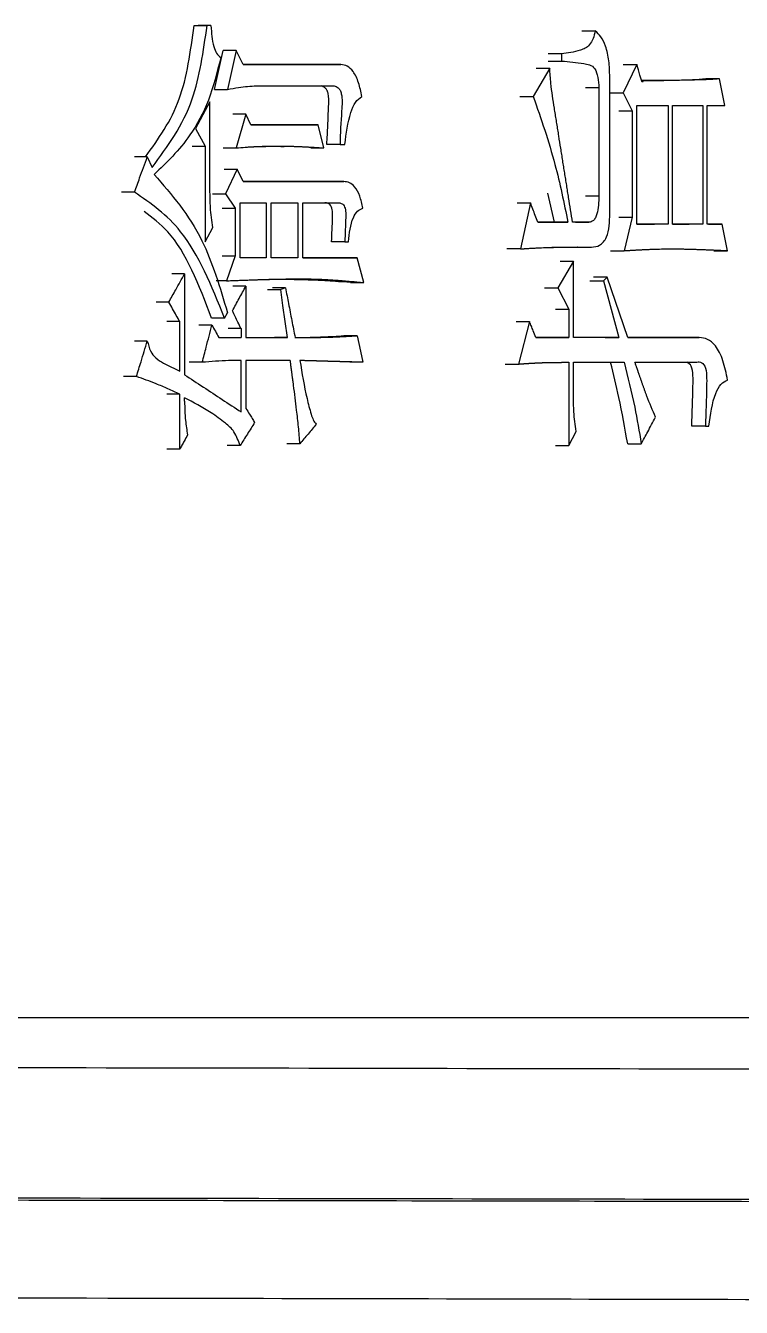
# Model space of a CAD drawing. Header units: millimetres. Extents: x 2271 to 4415, y 823 to 2339.
# Drawn here: x 3182.46 to 3186.83, y 1039.03 to 1046.86 of the extents above; entities that cross this region are included whole.
import ezdxf

# ---------------------------------------------------------------- set-up
doc = ezdxf.new("R2010")
doc.units = ezdxf.units.MM

msp = doc.modelspace()

# ---------------------------------------------------------------- linework, layer by layer
at = {"color": 7, "linetype": 'Continuous', "lineweight": 25}
for p, q in [((3183.4915, 1046.8596), (3183.5705, 1046.8596)), ((3183.5943, 1046.8596), (3183.5153, 1046.8596)), ((3183.5943, 1046.8596), (3183.5705, 1046.8596)), ((3185.8584, 1046.8272), (3185.9406, 1046.8272)), ((3183.6157, 1046.4702), (3183.669, 1046.7081)), ((3183.7486, 1046.7081), (3183.6694, 1046.7081)), ((3183.7486, 1046.7081), (3183.6953, 1046.4702)), ((3183.7901, 1046.6216), (3183.7486, 1046.7081)), ((3184.3882, 1046.6216), (3183.7901, 1046.6216)), ((3183.7901, 1046.6216), (3184.3077, 1046.6216)), ((3184.3081, 1046.6216), (3184.3882, 1046.6216)), ((3185.7351, 1046.6865), (3185.6532, 1046.6865)), ((3185.6532, 1046.6433), (3185.7351, 1046.6433)), ((3185.7351, 1046.6865), (3185.7351, 1046.6433)), ((3186.1116, 1046.6216), (3186.1941, 1046.6216)), ((3186.1941, 1046.6216), (3186.1117, 1046.4485)), ((3185.6626, 1046.6), (3185.5619, 1046.4269)), ((3185.5808, 1046.6), (3185.6626, 1046.6)), ((3186.0291, 1045.713), (3186.0291, 1046.5459)), ((3183.6161, 1046.4702), (3183.6953, 1046.4702)), ((3183.8728, 1046.4918), (3184.3474, 1046.4918)), ((3185.8805, 1046.4809), (3185.9628, 1046.4809)), ((3185.9628, 1046.4809), (3185.9628, 1045.8211)), ((3186.2325, 1046.5243), (3186.2238, 1046.5243)), ((3186.2325, 1046.5243), (3186.2271, 1046.5135)), ((3186.7, 1046.5351), (3186.6165, 1046.5351)), ((3186.7323, 1046.3728), (3186.7, 1046.5351)), ((3183.5884, 1046.3944), (3183.4991, 1046.2322)), ((3183.5884, 1045.8427), (3183.5884, 1046.3944)), ((3185.4803, 1046.4269), (3185.5619, 1046.4269)), ((3186.0293, 1046.4485), (3186.1117, 1046.4485)), ((3186.1117, 1046.4485), (3186.1667, 1046.3404)), ((3183.8078, 1046.3187), (3183.7285, 1046.3187)), ((3183.8078, 1046.3187), (3183.7486, 1046.1132)), ((3183.8373, 1046.2538), (3183.8078, 1046.3187)), ((3186.0842, 1046.3404), (3186.1667, 1046.3404)), ((3186.1667, 1046.3404), (3186.1667, 1045.6913)), ((3186.1941, 1045.6481), (3186.1941, 1046.3728)), ((3186.1941, 1046.3728), (3186.3856, 1046.3728)), ((3186.3856, 1046.3728), (3186.3856, 1045.6481)), ((3186.4128, 1045.6481), (3186.4128, 1046.3728)), ((3186.4128, 1046.3728), (3186.5974, 1046.3728)), ((3186.5974, 1046.3728), (3186.5974, 1045.6481)), ((3186.6244, 1045.6481), (3186.6244, 1046.3728)), ((3186.6244, 1046.3728), (3186.7323, 1046.3728)), ((3183.4991, 1046.2322), (3183.5586, 1046.124)), ((3184.1685, 1046.2538), (3184.2484, 1046.2538)), ((3184.2834, 1046.1132), (3184.2484, 1046.2538)), ((3183.4796, 1046.124), (3183.5586, 1046.124)), ((3183.5586, 1046.124), (3183.5586, 1045.5399)), ((3183.6694, 1046.1132), (3183.7486, 1046.1132)), ((3184.2035, 1046.1132), (3184.2834, 1046.1132)), ((3184.3823, 1046.1348), (3184.3023, 1046.1348)), ((3184.3823, 1046.1348), (3184.4114, 1046.1348)), ((3183.2057, 1046.0591), (3183.1271, 1046.0591)), ((3183.2057, 1046.0591), (3183.2357, 1045.9942)), ((3183.6753, 1045.9834), (3183.7545, 1045.9834)), ((3183.7545, 1045.9834), (3183.6834, 1045.8319)), ((3183.7901, 1045.9077), (3183.7545, 1045.9834)), ((3183.1275, 1045.8428), (3183.049, 1045.8428)), ((3184.4056, 1045.9077), (3183.7901, 1045.9077)), ((3183.7901, 1045.9077), (3184.3251, 1045.9077)), ((3184.3255, 1045.9077), (3184.4056, 1045.9077)), ((3185.6918, 1045.6589), (3185.6505, 1045.8367)), ((3183.6043, 1045.8319), (3183.6834, 1045.8319)), ((3183.6834, 1045.8319), (3183.7427, 1045.7454)), ((3183.7723, 1045.4425), (3183.7723, 1045.7778)), ((3183.7723, 1045.7778), (3183.9317, 1045.7778)), ((3183.9317, 1045.7778), (3183.9317, 1045.4425)), ((3183.9612, 1045.4425), (3183.9612, 1045.7778)), ((3183.9612, 1045.7778), (3184.1256, 1045.7778)), ((3184.1256, 1045.7778), (3184.1256, 1045.4425)), ((3184.1548, 1045.7778), (3184.3707, 1045.7779)), ((3184.1548, 1045.4425), (3184.1548, 1045.7778)), ((3184.2909, 1045.7779), (3184.3709, 1045.7779)), ((3185.4634, 1045.7779), (3185.5451, 1045.7779)), ((3185.5451, 1045.7779), (3185.4833, 1045.4966)), ((3185.8805, 1045.8211), (3185.9628, 1045.8211)), ((3183.6635, 1045.7454), (3183.7427, 1045.7454)), ((3183.7427, 1045.7454), (3183.7427, 1045.4533)), ((3186.0842, 1045.6913), (3186.1667, 1045.6913)), ((3186.1667, 1045.6913), (3186.1172, 1045.4858)), ((3183.5586, 1045.5399), (3183.6062, 1045.6264)), ((3185.7741, 1045.6589), (3185.5899, 1045.6589)), ((3185.5899, 1045.6589), (3185.6918, 1045.6589)), ((3185.6921, 1045.6589), (3185.7741, 1045.6589)), ((3185.9019, 1045.6589), (3185.8019, 1045.6589)), ((3185.8197, 1045.6589), (3185.9019, 1045.6589)), ((3186.3856, 1045.6481), (3186.1941, 1045.6481)), ((3186.1941, 1045.6481), (3186.3025, 1045.6481)), ((3186.3856, 1045.6481), (3186.3027, 1045.6481)), ((3186.5974, 1045.6481), (3186.4128, 1045.6481)), ((3186.4128, 1045.6481), (3186.514, 1045.6481)), ((3186.5974, 1045.6481), (3186.5142, 1045.6481)), ((3186.7162, 1045.6481), (3186.6244, 1045.6481)), ((3186.6329, 1045.6481), (3186.7162, 1045.6481)), ((3186.7485, 1045.4858), (3186.7162, 1045.6481)), ((3184.4114, 1045.5399), (3184.3313, 1045.5399)), ((3184.4114, 1045.5399), (3184.4346, 1045.5399)), ((3183.6635, 1045.4533), (3183.7427, 1045.4533)), ((3183.7427, 1045.4533), (3183.6894, 1045.3019)), ((3185.4833, 1045.4966), (3185.4018, 1045.4966)), ((3185.836, 1045.5074), (3185.9185, 1045.5074)), ((3186.0348, 1045.4858), (3186.1172, 1045.4858)), ((3186.6651, 1045.4858), (3186.7485, 1045.4858)), ((3183.9317, 1045.4425), (3183.7723, 1045.4425)), ((3183.9317, 1045.4425), (3183.8523, 1045.4425)), ((3184.1256, 1045.4425), (3183.9612, 1045.4425)), ((3184.1256, 1045.4425), (3184.0459, 1045.4425)), ((3184.4868, 1045.4425), (3184.1548, 1045.4425)), ((3184.1548, 1045.4425), (3184.4062, 1045.4425)), ((3184.4067, 1045.4425), (3184.4868, 1045.4425)), ((3184.5274, 1045.2911), (3184.4868, 1045.4425)), ((3185.8075, 1045.4209), (3185.7128, 1045.2586)), ((3185.7255, 1045.4209), (3185.8075, 1045.4209)), ((3185.8075, 1044.9558), (3185.8075, 1045.4209)), ((3183.4334, 1045.3451), (3183.3545, 1045.3451)), ((3183.4334, 1045.3451), (3183.4334, 1044.7286)), ((3183.6894, 1045.3019), (3183.626, 1045.3019)), ((3184.4467, 1045.2911), (3184.3792, 1045.2968)), ((3184.4472, 1045.2911), (3184.5274, 1045.2911)), ((3185.9081, 1045.3019), (3185.9904, 1045.3019)), ((3186.0125, 1045.3235), (3185.9302, 1045.3235)), ((3186.0125, 1045.3235), (3185.9904, 1045.3019)), ((3185.9904, 1045.3019), (3186.0842, 1044.9558)), ((3186.1392, 1044.9558), (3186.0125, 1045.3235)), ((3183.8078, 1045.2694), (3183.7285, 1045.2694)), ((3183.8078, 1045.2694), (3183.8078, 1044.9557)), ((3183.9404, 1045.2478), (3184.02, 1045.2478)), ((3184.0493, 1045.2586), (3183.9697, 1045.2586)), ((3184.0493, 1045.2586), (3184.02, 1045.2478)), ((3185.631, 1045.2586), (3185.7128, 1045.2586)), ((3185.7128, 1045.2586), (3185.7797, 1045.1288)), ((3183.3377, 1045.1721), (3183.259, 1045.1721)), ((3183.6775, 1045.0747), (3183.6953, 1045.1071)), ((3185.6977, 1045.1288), (3185.7797, 1045.1288)), ((3185.7797, 1045.1288), (3185.7797, 1044.9558)), ((3183.4035, 1045.0531), (3183.3247, 1045.0531)), ((3183.4035, 1044.7502), (3183.4035, 1045.0531)), ((3183.6003, 1045.0314), (3183.5212, 1045.0314)), ((3183.7782, 1045.0098), (3183.699, 1045.0098)), ((3183.7782, 1045.0098), (3183.7782, 1044.9557)), ((3185.4578, 1045.0531), (3185.5394, 1045.0531)), ((3185.5394, 1045.0531), (3185.4721, 1044.7935)), ((3183.2057, 1044.9341), (3183.1267, 1044.9341)), ((3183.6419, 1044.9557), (3183.7782, 1044.9557)), ((3183.699, 1044.9557), (3183.7782, 1044.9557)), ((3183.8078, 1044.9557), (3184.0611, 1044.9557)), ((3184.0611, 1044.9557), (3183.9815, 1044.9557)), ((3184.4868, 1044.9666), (3184.4062, 1044.9666)), ((3185.7797, 1044.9558), (3185.5787, 1044.9558)), ((3185.5787, 1044.9558), (3185.6974, 1044.9558)), ((3185.6977, 1044.9558), (3185.7797, 1044.9558)), ((3186.0842, 1044.9558), (3185.8075, 1044.9558)), ((3186.0018, 1044.9558), (3186.0842, 1044.9558)), ((3186.5757, 1044.9558), (3186.1392, 1044.9558)), ((3186.1392, 1044.9558), (3186.4924, 1044.9558)), ((3186.4926, 1044.9558), (3186.5757, 1044.9558)), ((3183.5408, 1044.8043), (3183.4618, 1044.8043)), ((3183.7782, 1044.5014), (3183.7782, 1044.8151)), ((3184.0787, 1044.8151), (3183.8078, 1044.8151)), ((3183.8078, 1044.8151), (3183.8078, 1044.523)), ((3184.5216, 1044.8043), (3184.4414, 1044.8043)), ((3185.3906, 1044.7935), (3185.4721, 1044.7935)), ((3185.7797, 1044.8043), (3185.7797, 1044.2959)), ((3185.8075, 1044.8043), (3186.1172, 1044.8043)), ((3185.8075, 1044.5988), (3185.8075, 1044.8043)), ((3186.1832, 1044.8043), (3186.5541, 1044.8043)), ((3186.4708, 1044.8043), (3186.5541, 1044.8043)), ((3183.1395, 1044.7177), (3183.061, 1044.7177)), ((3183.4035, 1044.6096), (3183.3247, 1044.6096)), ((3183.4035, 1044.2742), (3183.4035, 1044.6096)), ((3183.4334, 1044.5663), (3183.4334, 1044.5879)), ((3185.7797, 1044.2959), (3185.8242, 1044.3824)), ((3186.6136, 1044.4149), (3186.5304, 1044.4149)), ((3186.6136, 1044.4149), (3186.6352, 1044.4149)), ((3183.4035, 1044.2742), (3183.3247, 1044.2742)), ((3183.7723, 1044.2959), (3183.6931, 1044.2959)), ((3184.1373, 1044.3067), (3184.0576, 1044.3067)), ((3185.6977, 1044.2959), (3185.7797, 1044.2959)), ((3186.1387, 1044.3067), (3186.2216, 1044.3067))]:
    msp.add_line(p, q, dxfattribs=at)
at = {"color": 7, "linetype": 'Continuous', "lineweight": 25, "flags": 128}
for points in [[(3186.2271, 1046.5135), (3186.2137, 1046.5574), (3186.2039, 1046.5895), (3186.1941, 1046.6216)], [(3184.0611, 1044.9557), (3184.0474, 1045.0531), (3184.0337, 1045.1504), (3184.02, 1045.2478)], [(3183.6775, 1045.0747), (3183.6422, 1045.0747), (3183.6201, 1045.0747), (3183.5984, 1045.0747)], [(3184.4868, 1044.9666), (3184.4969, 1044.9195), (3184.507, 1044.8725), (3184.5216, 1044.8043)]]:
    msp.add_lwpolyline(points, dxfattribs=at)
at = {"color": 7, "linetype": 'Continuous', "lineweight": 25}
for points, knots in [([(3183.1946, 1046.0591), (3183.2728, 1046.1674), (3183.4265, 1046.3805), (3183.4698, 1046.7017), (3183.4911, 1046.8596)], [0, 0, 0, 0, 0.5085385, 1, 1, 1, 1]), ([(3183.2357, 1045.9942), (3183.3293, 1046.1215), (3183.4992, 1046.3528), (3183.5484, 1046.7024), (3183.5705, 1046.8596)], [0, 0, 0, 0, 0.550671, 1, 1, 1, 1]), ([(3183.4911, 1046.8596), (3183.4956, 1046.8596), (3183.5035, 1046.8596), (3183.5114, 1046.8596), (3183.5149, 1046.8596)], [0, 0, 0, 0, 0.56, 1, 1, 1, 1]), ([(3183.5943, 1046.8596), (3183.5972, 1046.8155), (3183.6012, 1046.7546), (3183.6271, 1046.6878), (3183.645, 1046.6724), (3183.6537, 1046.6649)], [0, 0, 0, 0, 0.571542, 0.789948, 1, 1, 1, 1]), ([(3185.9406, 1046.8272), (3185.9367, 1046.8109), (3185.929, 1046.7787), (3185.8998, 1046.728), (3185.8311, 1046.7006), (3185.7732, 1046.6921), (3185.7351, 1046.6865)], [0, 0, 0, 0, 0.1278182, 0.252018, 0.5084072, 1, 1, 1, 1]), ([(3186.0291, 1046.5459), (3186.0282, 1046.579), (3186.0265, 1046.6446), (3186.0082, 1046.7309), (3185.9776, 1046.7941), (3185.9528, 1046.8163), (3185.9406, 1046.8272)], [0, 0, 0, 0, 0.288794, 0.57293, 0.789593, 1, 1, 1, 1]), ([(3183.6537, 1046.6649), (3183.6317, 1046.5753), (3183.588, 1046.3984), (3183.4499, 1046.1449), (3183.3239, 1046.0241), (3183.2477, 1045.9509)], [0, 0, 0, 0, 0.288018, 0.569196, 1, 1, 1, 1]), ([(3184.5158, 1046.4269), (3184.5098, 1046.4557), (3184.4981, 1046.5125), (3184.4672, 1046.5789), (3184.4279, 1046.6166), (3184.4013, 1046.62), (3184.3882, 1046.6216)], [0, 0, 0, 0, 0.291495, 0.574413, 0.789057, 1, 1, 1, 1]), ([(3185.7351, 1046.6433), (3185.7806, 1046.639), (3185.8379, 1046.6336), (3185.9055, 1046.622), (3185.941, 1046.6027), (3185.9585, 1046.5432), (3185.9613, 1046.5019), (3185.9628, 1046.4809)], [0, 0, 0, 0, 0.489877, 0.617073, 0.743751, 0.869803, 1, 1, 1, 1]), ([(3185.8019, 1045.6589), (3185.794, 1045.7091), (3185.7851, 1045.7656), (3185.7751, 1045.8284), (3185.7726, 1045.8441), (3185.7701, 1045.8598), (3185.7682, 1045.8723), (3185.7657, 1045.888), (3185.7622, 1045.91), (3185.7572, 1045.9414), (3185.7522, 1045.9727), (3185.7472, 1046.0041), (3185.7433, 1046.0292), (3185.7383, 1046.0606), (3185.7343, 1046.0857), (3185.7273, 1046.1296), (3185.7213, 1046.1673), (3185.7143, 1046.2112), (3185.7103, 1046.2363), (3185.7053, 1046.2677), (3185.7013, 1046.2928), (3185.6962, 1046.3242), (3185.6852, 1046.3932), (3185.6708, 1046.4864), (3185.6648, 1046.5691), (3185.6626, 1046.6)], [0, 0, 0, 0, 0.1607092, 0.1807979, 0.2008865, 0.2109308, 0.2310195, 0.2410638, 0.2611525, 0.3013298, 0.3415071, 0.3615958, 0.4017731, 0.4218617, 0.462039, 0.4821277, 0.5624823, 0.582571, 0.6227483, 0.6428369, 0.6830142, 0.7031029, 0.7432802, 0.9040946, 1, 1, 1, 1]), ([(3183.6953, 1046.4702), (3183.718, 1046.4744), (3183.7589, 1046.482), (3183.818, 1046.4897), (3183.8545, 1046.4911), (3183.8728, 1046.4918)], [0, 0, 0, 0, 0.38409, 0.691775, 1, 1, 1, 1]), ([(3184.3019, 1046.1348), (3184.3041, 1046.1731), (3184.3086, 1046.2504), (3184.3112, 1046.3414), (3184.3146, 1046.405), (3184.3122, 1046.4383), (3184.3047, 1046.4622), (3184.2941, 1046.4791), (3184.2809, 1046.4872), (3184.2714, 1046.4904), (3184.267, 1046.4919)], [0, 0, 0, 0, 0.286968, 0.580596, 0.680153, 0.764019, 0.826522, 0.878176, 0.943989, 1, 1, 1, 1]), ([(3184.3475, 1046.4919), (3184.3555, 1046.4894), (3184.3684, 1046.4853), (3184.3833, 1046.4669), (3184.399, 1046.4207), (3184.3882, 1046.3033), (3184.3847, 1046.2018), (3184.3823, 1046.1348)], [0, 0, 0, 0, 0.101343, 0.162893, 0.226662, 0.489518, 1, 1, 1, 1]), ([(3186.2244, 1046.5245), (3186.2301, 1046.5245), (3186.2673, 1046.5246), (3186.3122, 1046.525), (3186.3827, 1046.5258), (3186.4766, 1046.5268), (3186.5621, 1046.5319), (3186.6165, 1046.5351)], [0, 0, 0, 0, 0.04313, 0.282312, 0.342107, 0.58129, 1, 1, 1, 1]), ([(3186.7, 1046.5351), (3186.6981, 1046.5349), (3186.6944, 1046.5346), (3186.6887, 1046.5341), (3186.6812, 1046.5335), (3186.6736, 1046.5329), (3186.6661, 1046.5323), (3186.6604, 1046.5318), (3186.6529, 1046.5313), (3186.6454, 1046.5308), (3186.6321, 1046.5301), (3186.6076, 1046.5293), (3186.5546, 1046.5275), (3186.4939, 1046.526), (3186.4407, 1046.5255), (3186.414, 1046.5252), (3186.3988, 1046.5251), (3186.3873, 1046.5249), (3186.3778, 1046.5249), (3186.3683, 1046.5248), (3186.3607, 1046.5247), (3186.353, 1046.5247), (3186.3454, 1046.5247), (3186.3378, 1046.5246), (3186.3301, 1046.5246), (3186.3244, 1046.5246), (3186.3167, 1046.5245), (3186.3091, 1046.5245), (3186.3015, 1046.5245), (3186.2938, 1046.5244), (3186.2862, 1046.5244), (3186.2785, 1046.5244), (3186.2728, 1046.5244), (3186.268, 1046.5244), (3186.2632, 1046.5243), (3186.2594, 1046.5243), (3186.2555, 1046.5243), (3186.2527, 1046.5243), (3186.2488, 1046.5243), (3186.245, 1046.5243), (3186.2412, 1046.5243), (3186.2373, 1046.5243), (3186.2345, 1046.5243), (3186.2325, 1046.5243)], [0, 0, 0, 0, 0.012194, 0.024389, 0.036583, 0.060972, 0.073167, 0.085361, 0.097556, 0.121945, 0.134139, 0.182918, 0.280473, 0.475585, 0.573141, 0.621919, 0.646308, 0.670697, 0.695086, 0.70728, 0.731669, 0.743863, 0.756058, 0.780447, 0.792641, 0.804836, 0.81703, 0.841419, 0.853613, 0.865808, 0.890197, 0.902391, 0.914586, 0.92678, 0.932877, 0.945072, 0.951169, 0.957266, 0.963363, 0.975558, 0.981655, 0.987752, 1, 1, 1, 1]), ([(3184.4114, 1046.1348), (3184.4205, 1046.2014), (3184.4331, 1046.2935), (3184.474, 1046.3958), (3184.502, 1046.4167), (3184.5158, 1046.4269)], [0, 0, 0, 0, 0.5719863, 0.7904957, 1, 1, 1, 1]), ([(3185.5619, 1046.4269), (3185.6093, 1046.2911), (3185.6945, 1046.047), (3185.7496, 1045.7781), (3185.7741, 1045.6589)], [0, 0, 0, 0, 0.5565668, 1, 1, 1, 1]), ([(3184.2484, 1046.2538), (3184.1489, 1046.2538), (3184.0125, 1046.2538), (3183.8748, 1046.2538), (3183.8373, 1046.2538)], [0, 0, 0, 0, 0.728341, 1, 1, 1, 1]), ([(3183.8373, 1046.2538), (3183.9108, 1046.2538), (3184.0215, 1046.2538), (3184.1312, 1046.2538), (3184.1681, 1046.2538)], [0, 0, 0, 0, 0.664139, 1, 1, 1, 1]), ([(3183.7486, 1046.1132), (3183.767, 1046.1146), (3183.7946, 1046.1167), (3183.8267, 1046.119), (3183.8428, 1046.12), (3183.8588, 1046.1209), (3183.9069, 1046.1235), (3183.971, 1046.125), (3184.0441, 1046.1245), (3184.0829, 1046.1234), (3184.1056, 1046.1226), (3184.1125, 1046.1224), (3184.1216, 1046.122), (3184.1307, 1046.1216), (3184.1398, 1046.1212), (3184.1466, 1046.1209), (3184.1534, 1046.1206), (3184.1625, 1046.1201), (3184.1716, 1046.1197), (3184.1807, 1046.1192), (3184.1875, 1046.1188), (3184.1966, 1046.1183), (3184.2057, 1046.1178), (3184.217, 1046.1172), (3184.2283, 1046.1165), (3184.242, 1046.1157), (3184.2603, 1046.1146), (3184.2741, 1046.1138), (3184.2834, 1046.1132)], [0, 0, 0, 0, 0.10244, 0.15366, 0.17927, 0.192075, 0.243295, 0.448194, 0.550635, 0.653077, 0.665882, 0.678687, 0.691492, 0.717102, 0.729907, 0.742712, 0.755517, 0.768321, 0.793931, 0.806736, 0.819541, 0.832346, 0.857956, 0.870761, 0.896371, 0.921981, 0.947591, 1, 1, 1, 1]), ([(3183.8357, 1046.1195), (3183.8368, 1046.1196), (3183.8459, 1046.1199), (3183.9342, 1046.1235), (3183.9896, 1046.1232), (3184.0279, 1046.1225), (3184.0359, 1046.1223), (3184.0408, 1046.1221)], [0, 0, 0, 0, 0.061722, 0.491152, 0.7307935, 0.8351844, 1, 1, 1, 1]), ([(3183.1275, 1045.8428), (3183.138, 1045.8718), (3183.1563, 1045.9223), (3183.1823, 1045.9944), (3183.1979, 1046.0375), (3183.2057, 1046.0591)], [0, 0, 0, 0, 0.402386, 0.701193, 1, 1, 1, 1]), ([(3183.2477, 1045.9509), (3183.3539, 1045.8285), (3183.5466, 1045.6063), (3183.6492, 1045.2618), (3183.6953, 1045.1071)], [0, 0, 0, 0, 0.551113, 1, 1, 1, 1]), ([(3183.6775, 1045.0747), (3183.5981, 1045.2701), (3183.4586, 1045.6132), (3183.2271, 1045.7737), (3183.1275, 1045.8428)], [0, 0, 0, 0, 0.5695969, 1, 1, 1, 1]), ([(3183.6062, 1045.6264), (3183.6002, 1045.6675), (3183.5897, 1045.7386), (3183.5888, 1045.8118), (3183.5884, 1045.8427)], [0, 0, 0, 0, 0.576908, 1, 1, 1, 1]), ([(3184.5216, 1045.7454), (3184.5162, 1045.7707), (3184.5057, 1045.8205), (3184.476, 1045.8756), (3184.4404, 1045.9043), (3184.4171, 1045.9066), (3184.4056, 1045.9077)], [0, 0, 0, 0, 0.291879, 0.573778, 0.788361, 1, 1, 1, 1]), ([(3184.3309, 1045.5399), (3184.3331, 1045.5892), (3184.3359, 1045.6514), (3184.3376, 1045.7256), (3184.3292, 1045.762), (3184.3095, 1045.7764), (3184.2966, 1045.7774), (3184.2903, 1045.7779)], [0, 0, 0, 0, 0.513666, 0.647616, 0.773872, 0.888864, 1, 1, 1, 1]), ([(3184.3707, 1045.7779), (3184.377, 1045.7774), (3184.3899, 1045.7764), (3184.4097, 1045.762), (3184.4181, 1045.7256), (3184.4164, 1045.6514), (3184.4136, 1045.5892), (3184.4114, 1045.5399)], [0, 0, 0, 0, 0.111245, 0.226323, 0.352571, 0.486481, 1, 1, 1, 1]), ([(3185.5899, 1045.6589), (3185.5846, 1045.6728), (3185.5746, 1045.6996), (3185.5596, 1045.7393), (3185.5499, 1045.765), (3185.5451, 1045.7779)], [0, 0, 0, 0, 0.350984, 0.675491, 1, 1, 1, 1]), ([(3185.9628, 1045.8211), (3185.9618, 1045.7821), (3185.9607, 1045.7331), (3185.9424, 1045.6856), (3185.9263, 1045.6631), (3185.9114, 1045.6605), (3185.9019, 1045.6589)], [0, 0, 0, 0, 0.51629, 0.647429, 0.774862, 1, 1, 1, 1]), ([(3183.5979, 1045.0747), (3183.5213, 1045.2754), (3183.415, 1045.5536), (3183.2359, 1045.6877), (3183.186, 1045.7251)], [0, 0, 0, 0, 0.72121, 1, 1, 1, 1]), ([(3184.4346, 1045.5399), (3184.4369, 1045.566), (3184.4415, 1045.6178), (3184.4594, 1045.6846), (3184.4882, 1045.7306), (3184.5106, 1045.7405), (3184.5216, 1045.7454)], [0, 0, 0, 0, 0.2904, 0.575151, 0.790821, 1, 1, 1, 1]), ([(3185.9185, 1045.5074), (3185.9351, 1045.5089), (3185.9687, 1045.5118), (3186.0115, 1045.56), (3186.0288, 1045.6374), (3186.029, 1045.6876), (3186.0291, 1045.713)], [0, 0, 0, 0, 0.26803, 0.540931, 0.767912, 1, 1, 1, 1]), ([(3185.4833, 1045.4966), (3185.4876, 1045.4969), (3185.4942, 1045.4973), (3185.5028, 1045.4978), (3185.5093, 1045.4982), (3185.5158, 1045.4986), (3185.5223, 1045.499), (3185.5288, 1045.4994), (3185.5375, 1045.5), (3185.5483, 1045.5006), (3185.5613, 1045.5013), (3185.5743, 1045.5021), (3185.6002, 1045.5034), (3185.6261, 1045.5046), (3185.652, 1045.5055), (3185.665, 1045.5059), (3185.6779, 1045.5063), (3185.6908, 1045.5066), (3185.7038, 1045.5069), (3185.721, 1045.5072), (3185.7382, 1045.5075), (3185.7554, 1045.5076), (3185.7683, 1045.5077), (3185.7812, 1045.5078), (3185.7941, 1045.5078), (3185.8048, 1045.5079), (3185.8134, 1045.5079), (3185.8199, 1045.5079), (3185.8263, 1045.5079), (3185.8327, 1045.5078), (3185.8392, 1045.5078), (3185.8456, 1045.5078), (3185.852, 1045.5078), (3185.8585, 1045.5078), (3185.8671, 1045.5077), (3185.8756, 1045.5077), (3185.8842, 1045.5076), (3185.8906, 1045.5076), (3185.896, 1045.5076), (3185.9002, 1045.5075), (3185.9035, 1045.5075), (3185.9067, 1045.5075), (3185.9099, 1045.5075), (3185.9138, 1045.5075), (3185.9167, 1045.5074), (3185.9185, 1045.5074)], [0, 0, 0, 0, 0.0297, 0.04455, 0.0594, 0.07425, 0.0891, 0.10395, 0.1188, 0.1485, 0.1782, 0.2079, 0.237599, 0.3564, 0.3861, 0.4158, 0.4455, 0.4752, 0.5049, 0.5346, 0.594, 0.6237, 0.6534, 0.6831, 0.7128, 0.742499, 0.757349, 0.772199, 0.787049, 0.801899, 0.816749, 0.831599, 0.846449, 0.861299, 0.876149, 0.905849, 0.920699, 0.935549, 0.950399, 0.957824, 0.965249, 0.972674, 0.980099, 0.987524, 1, 1, 1, 1]), ([(3185.5937, 1045.5031), (3185.6342, 1045.5045), (3185.6961, 1045.5066), (3185.7806, 1045.5074), (3185.8172, 1045.5074), (3185.8311, 1045.5075), (3185.8336, 1045.5075), (3185.8333, 1045.5075), (3185.8333, 1045.5075)], [0, 0, 0, 0, 0.522535, 0.798849, 0.953458, 0.983824, 0.997934, 1, 1, 1, 1]), ([(3186.1172, 1045.4858), (3186.1215, 1045.4861), (3186.1279, 1045.4864), (3186.1364, 1045.4869), (3186.1427, 1045.4873), (3186.1491, 1045.4877), (3186.1555, 1045.488), (3186.1619, 1045.4884), (3186.1682, 1045.4887), (3186.1746, 1045.4891), (3186.181, 1045.4895), (3186.1874, 1045.4898), (3186.1937, 1045.4901), (3186.2001, 1045.4905), (3186.2065, 1045.4908), (3186.2128, 1045.4912), (3186.2192, 1045.4915), (3186.2256, 1045.4918), (3186.234, 1045.4922), (3186.2446, 1045.4927), (3186.2573, 1045.4933), (3186.2701, 1045.4938), (3186.2828, 1045.4943), (3186.2955, 1045.4948), (3186.3081, 1045.4952), (3186.3208, 1045.4955), (3186.3462, 1045.4962), (3186.3715, 1045.4965), (3186.3968, 1045.4967), (3186.4095, 1045.4967), (3186.4264, 1045.4967), (3186.4474, 1045.4965), (3186.4727, 1045.4962), (3186.4979, 1045.4957), (3186.5231, 1045.4951), (3186.5441, 1045.4945), (3186.565, 1045.4938), (3186.5818, 1045.4932), (3186.5986, 1045.4925), (3186.6111, 1045.492), (3186.6237, 1045.4915), (3186.6341, 1045.4911), (3186.6425, 1045.4908), (3186.6488, 1045.4905), (3186.655, 1045.4902), (3186.6613, 1045.4899), (3186.6676, 1045.4896), (3186.6738, 1045.4894), (3186.6801, 1045.4891), (3186.6863, 1045.4888), (3186.6926, 1045.4885), (3186.6989, 1045.4882), (3186.7051, 1045.4879), (3186.7103, 1045.4876), (3186.7145, 1045.4874), (3186.7176, 1045.4873), (3186.7207, 1045.4871), (3186.7239, 1045.487), (3186.727, 1045.4869), (3186.7301, 1045.4867), (3186.7333, 1045.4866), (3186.7364, 1045.4864), (3186.7395, 1045.4863), (3186.7435, 1045.4861), (3186.7465, 1045.4859), (3186.7485, 1045.4858)], [0, 0, 0, 0, 0.020012, 0.030018, 0.040024, 0.050031, 0.060037, 0.070043, 0.080049, 0.090055, 0.100061, 0.110067, 0.120073, 0.130079, 0.140086, 0.150092, 0.160098, 0.170104, 0.18011, 0.200122, 0.220134, 0.240147, 0.260159, 0.280171, 0.300183, 0.320196, 0.340208, 0.420258, 0.44027, 0.460282, 0.480294, 0.520319, 0.560343, 0.600368, 0.640392, 0.680417, 0.700429, 0.740454, 0.760466, 0.780478, 0.80049, 0.820502, 0.830509, 0.840515, 0.850521, 0.860527, 0.870533, 0.880539, 0.890545, 0.900551, 0.910557, 0.920564, 0.93057, 0.940576, 0.945579, 0.950582, 0.955585, 0.960588, 0.965591, 0.970594, 0.975597, 0.9806, 0.985603, 0.990606, 1, 1, 1, 1]), ([(3183.3377, 1045.1721), (3183.3515, 1045.197), (3183.3744, 1045.2384), (3183.4063, 1045.2961), (3183.4244, 1045.3288), (3183.4334, 1045.3451)], [0, 0, 0, 0, 0.432644, 0.716322, 1, 1, 1, 1]), ([(3183.6894, 1045.3019), (3183.6946, 1045.3021), (3183.7051, 1045.3025), (3183.7209, 1045.3031), (3183.7367, 1045.3037), (3183.7524, 1045.3043), (3183.7656, 1045.3048), (3183.7787, 1045.3052), (3183.7892, 1045.3056), (3183.7997, 1045.306), (3183.8075, 1045.3063), (3183.8141, 1045.3065), (3183.8233, 1045.3068), (3183.8324, 1045.3072), (3183.8429, 1045.3075), (3183.8508, 1045.3078), (3183.8612, 1045.3081), (3183.8717, 1045.3085), (3183.8848, 1045.3089), (3183.8952, 1045.3092), (3183.9057, 1045.3096), (3183.9122, 1045.3098), (3183.9188, 1045.3099), (3183.9253, 1045.3101), (3183.9318, 1045.3103), (3183.9384, 1045.3105), (3183.9449, 1045.3107), (3183.9514, 1045.3109), (3183.9579, 1045.311), (3183.9645, 1045.3112), (3183.971, 1045.3114), (3183.9775, 1045.3115), (3183.984, 1045.3117), (3183.9906, 1045.3118), (3183.9971, 1045.312), (3184.0114, 1045.3123), (3184.0662, 1045.3134), (3184.139, 1045.3141), (3184.2116, 1045.3129), (3184.2478, 1045.3117), (3184.2685, 1045.3109), (3184.284, 1045.3102), (3184.2996, 1045.3094), (3184.3151, 1045.3085), (3184.328, 1045.3077), (3184.3409, 1045.3068), (3184.3538, 1045.3059), (3184.3666, 1045.305), (3184.3795, 1045.304), (3184.3924, 1045.303), (3184.4079, 1045.3018), (3184.4207, 1045.3007), (3184.4336, 1045.2996), (3184.4464, 1045.2985), (3184.4593, 1045.2973), (3184.4721, 1045.2962), (3184.485, 1045.295), (3184.4978, 1045.2938), (3184.5119, 1045.2925), (3184.5209, 1045.2917), (3184.5274, 1045.2911)], [0, 0, 0, 0, 0.018603, 0.037206, 0.055809, 0.074412, 0.093015, 0.102316, 0.120919, 0.130221, 0.139522, 0.148824, 0.153474, 0.172077, 0.181379, 0.19068, 0.199982, 0.218585, 0.227886, 0.246489, 0.255791, 0.265092, 0.269743, 0.279044, 0.288346, 0.292997, 0.302298, 0.311599, 0.31625, 0.325552, 0.334853, 0.339504, 0.348805, 0.358107, 0.362758, 0.372059, 0.409265, 0.558092, 0.632505, 0.669711, 0.688314, 0.706917, 0.72552, 0.744123, 0.762726, 0.772028, 0.790631, 0.809233, 0.818535, 0.837138, 0.855741, 0.874344, 0.883645, 0.902248, 0.920851, 0.930153, 0.948756, 0.967359, 0.97666, 1, 1, 1, 1]), ([(3183.8987, 1045.3093), (3183.8987, 1045.3093), (3183.8987, 1045.3093), (3183.9781, 1045.3114), (3184.1092, 1045.312), (3184.2598, 1045.3059), (3184.3453, 1045.3005), (3184.3818, 1045.2979), (3184.3944, 1045.297), (3184.3995, 1045.2966), (3184.3992, 1045.2966), (3184.3992, 1045.2966)], [0, 0, 0, 0, 0.005956, 0.09253, 0.479471, 0.775614, 0.898514, 0.970424, 0.985739, 0.999253, 1, 1, 1, 1]), ([(3183.7249, 1045.118), (3183.7388, 1045.1432), (3183.7664, 1045.1937), (3183.794, 1045.2442), (3183.8078, 1045.2694)], [0, 0, 0, 0, 0.5, 1, 1, 1, 1]), ([(3184.0493, 1045.2586), (3184.0555, 1045.2266), (3184.0684, 1045.1601), (3184.088, 1045.0591), (3184.1013, 1044.9902), (3184.108, 1044.9557)], [0, 0, 0, 0, 0.317295, 0.658647, 1, 1, 1, 1]), ([(3183.4035, 1045.0531), (3183.3966, 1045.0656), (3183.3822, 1045.0916), (3183.3603, 1045.1313), (3183.3452, 1045.1585), (3183.3377, 1045.1721)], [0, 0, 0, 0, 0.314652, 0.657325, 1, 1, 1, 1]), ([(3183.7782, 1045.0098), (3183.7718, 1045.0229), (3183.7597, 1045.0474), (3183.7419, 1045.0835), (3183.7306, 1045.1065), (3183.7249, 1045.118)], [0, 0, 0, 0, 0.36195, 0.680974, 1, 1, 1, 1]), ([(3183.5408, 1044.8043), (3183.5489, 1044.8352), (3183.5628, 1044.8885), (3183.5827, 1044.9642), (3183.5944, 1045.009), (3183.6003, 1045.0314)], [0, 0, 0, 0, 0.4083, 0.70415, 1, 1, 1, 1]), ([(3183.6003, 1045.0314), (3183.6072, 1045.0188), (3183.6211, 1044.9936), (3183.6349, 1044.9683), (3183.6419, 1044.9557)], [0, 0, 0, 0, 0.5000008, 1, 1, 1, 1]), ([(3185.5787, 1044.9558), (3185.5732, 1044.9694), (3185.5639, 1044.9924), (3185.5508, 1045.0249), (3185.5432, 1045.0437), (3185.5394, 1045.0531)], [0, 0, 0, 0, 0.419954, 0.709976, 1, 1, 1, 1]), ([(3183.1395, 1044.7177), (3183.1487, 1044.7479), (3183.1644, 1044.799), (3183.1864, 1044.8711), (3183.1993, 1044.9131), (3183.2057, 1044.9341)], [0, 0, 0, 0, 0.417909, 0.708955, 1, 1, 1, 1]), ([(3183.2057, 1044.9341), (3183.2115, 1044.9127), (3183.2229, 1044.8709), (3183.2595, 1044.8238), (3183.3055, 1044.8003), (3183.3542, 1044.7736), (3183.3871, 1044.758), (3183.4035, 1044.7502)], [0, 0, 0, 0, 0.178456, 0.349692, 0.567005, 0.783635, 1, 1, 1, 1]), ([(3184.1069, 1044.956), (3184.1217, 1044.956), (3184.1793, 1044.9561), (3184.2791, 1044.959), (3184.3638, 1044.964), (3184.4062, 1044.9666)], [0, 0, 0, 0, 0.147579, 0.573728, 1, 1, 1, 1]), ([(3184.108, 1044.9557), (3184.1492, 1044.9557), (3184.1916, 1044.9557), (3184.2366, 1044.9562), (3184.243, 1044.9563), (3184.2494, 1044.9564), (3184.2558, 1044.9565), (3184.2609, 1044.9566), (3184.2673, 1044.9567), (3184.2725, 1044.9568), (3184.2789, 1044.9569), (3184.284, 1044.957), (3184.2904, 1044.9572), (3184.2968, 1044.9574), (3184.3071, 1044.9576), (3184.316, 1044.9579), (3184.325, 1044.9582), (3184.3314, 1044.9585), (3184.3378, 1044.9587), (3184.3442, 1044.959), (3184.3506, 1044.9592), (3184.3582, 1044.9596), (3184.3659, 1044.9599), (3184.3723, 1044.9602), (3184.3787, 1044.9605), (3184.3851, 1044.9608), (3184.3914, 1044.9612), (3184.3966, 1044.9614), (3184.4017, 1044.9617), (3184.4068, 1044.962), (3184.4131, 1044.9623), (3184.4195, 1044.9627), (3184.4259, 1044.963), (3184.4323, 1044.9634), (3184.4463, 1044.9642), (3184.4649, 1044.9653), (3184.481, 1044.9662), (3184.4868, 1044.9666)], [0, 0, 0, 0, 0.32454, 0.334682, 0.354966, 0.37525, 0.385391, 0.405675, 0.415817, 0.436101, 0.446242, 0.466526, 0.476668, 0.496952, 0.517235, 0.557803, 0.567945, 0.588228, 0.608512, 0.618654, 0.638938, 0.659221, 0.679505, 0.699789, 0.709931, 0.730214, 0.750498, 0.76064, 0.770782, 0.791065, 0.801207, 0.821491, 0.841775, 0.851916, 0.8722, 0.953335, 1, 1, 1, 1]), ([(3186.7485, 1044.6962), (3186.7405, 1044.7367), (3186.7248, 1044.8163), (3186.6807, 1044.9047), (3186.6277, 1044.9502), (3186.593, 1044.9539), (3186.5757, 1044.9558)], [0, 0, 0, 0, 0.291847, 0.573788, 0.788346, 1, 1, 1, 1]), ([(3183.7782, 1044.8151), (3183.7529, 1044.8151), (3183.7008, 1044.8149), (3183.6216, 1044.8111), (3183.5677, 1044.8066), (3183.5408, 1044.8043)], [0, 0, 0, 0, 0.320269, 0.660054, 1, 1, 1, 1]), ([(3184.1373, 1044.3067), (3184.1348, 1044.3412), (3184.1298, 1044.4102), (3184.1157, 1044.5291), (3184.1042, 1044.6198), (3184.0965, 1044.6797), (3184.0948, 1044.6923), (3184.0936, 1044.7017), (3184.0923, 1044.7112), (3184.0913, 1044.7191), (3184.0903, 1044.7269), (3184.0895, 1044.7332), (3184.0884, 1044.7411), (3184.0874, 1044.749), (3184.0864, 1044.7569), (3184.0853, 1044.7647), (3184.0843, 1044.7726), (3184.0832, 1044.7805), (3184.0822, 1044.7883), (3184.0812, 1044.7962), (3184.0799, 1044.8057), (3184.0791, 1044.812), (3184.0787, 1044.8151)], [0, 0, 0, 0, 0.201249, 0.402512, 0.701241, 0.738586, 0.757258, 0.77593, 0.794603, 0.813275, 0.822611, 0.841284, 0.85062, 0.869292, 0.887965, 0.897301, 0.915973, 0.934645, 0.943982, 0.962654, 0.981327, 1, 1, 1, 1]), ([(3184.5216, 1044.8043), (3184.5197, 1044.8043), (3184.517, 1044.8044), (3184.5133, 1044.8045), (3184.5096, 1044.8046), (3184.505, 1044.8048), (3184.4994, 1044.8049), (3184.4939, 1044.8051), (3184.4884, 1044.8052), (3184.4828, 1044.8054), (3184.4773, 1044.8055), (3184.4718, 1044.8057), (3184.4662, 1044.8059), (3184.4607, 1044.806), (3184.4551, 1044.8062), (3184.4477, 1044.8064), (3184.4403, 1044.8066), (3184.433, 1044.8068), (3184.4274, 1044.8069), (3184.4219, 1044.8071), (3184.4163, 1044.8073), (3184.4108, 1044.8074), (3184.4052, 1044.8076), (3184.3997, 1044.8077), (3184.3941, 1044.8079), (3184.3886, 1044.808), (3184.383, 1044.8082), (3184.3774, 1044.8083), (3184.37, 1044.8086), (3184.3626, 1044.8088), (3184.3552, 1044.809), (3184.3497, 1044.8091), (3184.3441, 1044.8093), (3184.3385, 1044.8094), (3184.333, 1044.8096), (3184.3274, 1044.8098), (3184.3218, 1044.8099), (3184.3163, 1044.8101), (3184.3107, 1044.8102), (3184.3051, 1044.8104), (3184.2977, 1044.8106), (3184.2903, 1044.8108), (3184.2829, 1044.811), (3184.2773, 1044.8112), (3184.2717, 1044.8113), (3184.2662, 1044.8115), (3184.2606, 1044.8116), (3184.255, 1044.8118), (3184.2494, 1044.812), (3184.2438, 1044.8121), (3184.2383, 1044.8123), (3184.2327, 1044.8124), (3184.2271, 1044.8126), (3184.2197, 1044.8128), (3184.2122, 1044.813), (3184.2048, 1044.8132), (3184.1992, 1044.8134), (3184.1936, 1044.8135), (3184.188, 1044.8137), (3184.1824, 1044.8138), (3184.1769, 1044.814), (3184.1713, 1044.8142), (3184.1657, 1044.8143), (3184.1601, 1044.8145), (3184.1545, 1044.8146), (3184.1469, 1044.8148), (3184.1412, 1044.815), (3184.1373, 1044.8151)], [0, 0, 0, 0, 0.014477, 0.021715, 0.028953, 0.043429, 0.057906, 0.072382, 0.086858, 0.101335, 0.115811, 0.130287, 0.144764, 0.15924, 0.173716, 0.188193, 0.217145, 0.231622, 0.246098, 0.260574, 0.275051, 0.289527, 0.304003, 0.31848, 0.332956, 0.347432, 0.361908, 0.376385, 0.390861, 0.419814, 0.43429, 0.448766, 0.463243, 0.477719, 0.492195, 0.506672, 0.521148, 0.535624, 0.550101, 0.564577, 0.579053, 0.608006, 0.622482, 0.636959, 0.651435, 0.665911, 0.680388, 0.694864, 0.70934, 0.723817, 0.738293, 0.752769, 0.767246, 0.781722, 0.810675, 0.825151, 0.839627, 0.854104, 0.86858, 0.883056, 0.897533, 0.912009, 0.926485, 0.940962, 0.955438, 0.969914, 1, 1, 1, 1]), ([(3184.1373, 1044.8151), (3184.1503, 1044.7371), (3184.1691, 1044.6251), (3184.1999, 1044.5066), (3184.2177, 1044.4509), (3184.2304, 1044.434), (3184.2367, 1044.4257)], [0, 0, 0, 0, 0.564923, 0.811394, 0.907312, 1, 1, 1, 1]), ([(3185.4721, 1044.7935), (3185.4738, 1044.7936), (3185.4771, 1044.7939), (3185.4822, 1044.7942), (3185.4873, 1044.7946), (3185.4923, 1044.795), (3185.4974, 1044.7953), (3185.5025, 1044.7957), (3185.5075, 1044.796), (3185.5126, 1044.7964), (3185.5177, 1044.7967), (3185.5227, 1044.7971), (3185.5278, 1044.7974), (3185.5329, 1044.7978), (3185.5379, 1044.7981), (3185.543, 1044.7984), (3185.548, 1044.7987), (3185.5531, 1044.799), (3185.5582, 1044.7993), (3185.5632, 1044.7996), (3185.5683, 1044.7999), (3185.5725, 1044.8001), (3185.5767, 1044.8003), (3185.5809, 1044.8006), (3185.586, 1044.8008), (3185.591, 1044.801), (3185.5961, 1044.8013), (3185.6011, 1044.8015), (3185.6062, 1044.8017), (3185.6112, 1044.8019), (3185.6163, 1044.802), (3185.6205, 1044.8022), (3185.6247, 1044.8023), (3185.6289, 1044.8025), (3185.6339, 1044.8026), (3185.639, 1044.8027), (3185.644, 1044.8029), (3185.6491, 1044.803), (3185.6541, 1044.8031), (3185.6592, 1044.8032), (3185.6642, 1044.8033), (3185.6693, 1044.8034), (3185.6735, 1044.8035), (3185.6777, 1044.8036), (3185.6819, 1044.8036), (3185.6869, 1044.8037), (3185.6919, 1044.8038), (3185.697, 1044.8038), (3185.702, 1044.8039), (3185.7071, 1044.8039), (3185.7121, 1044.804), (3185.7171, 1044.804), (3185.7213, 1044.804), (3185.7255, 1044.8041), (3185.7297, 1044.8041), (3185.7347, 1044.8041), (3185.7398, 1044.8042), (3185.7448, 1044.8042), (3185.7498, 1044.8042), (3185.7549, 1044.8042), (3185.7599, 1044.8042), (3185.7649, 1044.8043), (3185.7691, 1044.8043), (3185.774, 1044.8043), (3185.7773, 1044.8043), (3185.7797, 1044.8043)], [0, 0, 0, 0, 0.01641, 0.03282, 0.04923, 0.06564, 0.08205, 0.098461, 0.114871, 0.131281, 0.147691, 0.164101, 0.180511, 0.196921, 0.213331, 0.229741, 0.246151, 0.262561, 0.278972, 0.295382, 0.311792, 0.328202, 0.336407, 0.352817, 0.369227, 0.385637, 0.402047, 0.418457, 0.434867, 0.451278, 0.467688, 0.484098, 0.492303, 0.508713, 0.525123, 0.541533, 0.557943, 0.574353, 0.590763, 0.607173, 0.623583, 0.639994, 0.656404, 0.664609, 0.681019, 0.697429, 0.713839, 0.730249, 0.746659, 0.763069, 0.779479, 0.795889, 0.8123, 0.820505, 0.836915, 0.853325, 0.869735, 0.886145, 0.902555, 0.918965, 0.935375, 0.951785, 0.968195, 0.9764, 1, 1, 1, 1]), ([(3186.1387, 1044.3067), (3186.1221, 1044.4017), (3186.0925, 1044.571), (3186.0522, 1044.7331), (3186.0345, 1044.8043)], [0, 0, 0, 0, 0.560942, 1, 1, 1, 1]), ([(3186.1172, 1044.8043), (3186.1399, 1044.7138), (3186.1806, 1044.5517), (3186.209, 1044.3817), (3186.2216, 1044.3067)], [0, 0, 0, 0, 0.558886, 1, 1, 1, 1]), ([(3186.3091, 1044.469), (3186.2908, 1044.5111), (3186.2713, 1044.5559), (3186.2529, 1044.606), (3186.2488, 1044.6172), (3186.2448, 1044.6283), (3186.2407, 1044.6395), (3186.2367, 1044.6507), (3186.2327, 1044.6619), (3186.2287, 1044.6732), (3186.2257, 1044.6816), (3186.2218, 1044.6929), (3186.2178, 1044.7042), (3186.2144, 1044.714), (3186.2119, 1044.7211), (3186.2099, 1044.7268), (3186.208, 1044.7324), (3186.206, 1044.7381), (3186.2041, 1044.7437), (3186.2021, 1044.7494), (3186.2006, 1044.7536), (3186.1987, 1044.7593), (3186.1967, 1044.765), (3186.1948, 1044.7706), (3186.1933, 1044.7749), (3186.1913, 1044.7806), (3186.1894, 1044.7862), (3186.1874, 1044.7919), (3186.1855, 1044.7975), (3186.1841, 1044.8016), (3186.1832, 1044.8043)], [0, 0, 0, 0, 0.396041, 0.420732, 0.445423, 0.494806, 0.519497, 0.544188, 0.59357, 0.618261, 0.642952, 0.667643, 0.717025, 0.741716, 0.754061, 0.778752, 0.791098, 0.803443, 0.828134, 0.84048, 0.852825, 0.865171, 0.889862, 0.902207, 0.914553, 0.926898, 0.951589, 0.963935, 0.97628, 1, 1, 1, 1]), ([(3186.5303, 1044.4149), (3186.533, 1044.497), (3186.5364, 1044.6007), (3186.5384, 1044.7205), (3186.5317, 1044.7862), (3186.5104, 1044.7985), (3186.5005, 1044.8043)], [0, 0, 0, 0, 0.579644, 0.732014, 0.874517, 1, 1, 1, 1]), ([(3186.5541, 1044.8045), (3186.5638, 1044.8061), (3186.5834, 1044.8094), (3186.615, 1044.785), (3186.6217, 1044.721), (3186.6198, 1044.6002), (3186.6163, 1044.4968), (3186.6136, 1044.4149)], [0, 0, 0, 0, 0.111377, 0.22453, 0.350906, 0.486016, 1, 1, 1, 1]), ([(3183.4035, 1044.6096), (3183.3797, 1044.6207), (3183.332, 1044.643), (3183.2441, 1044.6801), (3183.1796, 1044.7033), (3183.1395, 1044.7177)], [0, 0, 0, 0, 0.274107, 0.548239, 1, 1, 1, 1]), ([(3183.4334, 1044.7286), (3183.4715, 1044.7035), (3183.5483, 1044.6531), (3183.6633, 1044.5774), (3183.7399, 1044.5267), (3183.7782, 1044.5014)], [0, 0, 0, 0, 0.330678, 0.665338, 1, 1, 1, 1]), ([(3186.6352, 1044.4149), (3186.6444, 1044.4853), (3186.657, 1044.5823), (3186.706, 1044.6756), (3186.7345, 1044.6894), (3186.7485, 1044.6962)], [0, 0, 0, 0, 0.573358, 0.790473, 1, 1, 1, 1]), ([(3183.7723, 1044.2959), (3183.7612, 1044.3259), (3183.7391, 1044.3853), (3183.6723, 1044.4425), (3183.5729, 1044.5143), (3183.4878, 1044.5592), (3183.4334, 1044.5879)], [0, 0, 0, 0, 0.161067, 0.318631, 0.564031, 1, 1, 1, 1]), ([(3185.8242, 1044.3824), (3185.8186, 1044.4222), (3185.8087, 1044.4933), (3185.8079, 1044.5665), (3185.8075, 1044.5988)], [0, 0, 0, 0, 0.558835, 1, 1, 1, 1]), ([(3183.4334, 1044.5663), (3183.4342, 1044.5272), (3183.4357, 1044.4576), (3183.4466, 1044.3903), (3183.4513, 1044.3608)], [0, 0, 0, 0, 0.561073, 1, 1, 1, 1]), ([(3183.8078, 1044.523), (3183.815, 1044.5112), (3183.8275, 1044.4909), (3183.8452, 1044.4621), (3183.8557, 1044.445), (3183.8609, 1044.4365)], [0, 0, 0, 0, 0.408883, 0.704441, 1, 1, 1, 1]), ([(3183.8609, 1044.4365), (3183.8462, 1044.4131), (3183.8167, 1044.3662), (3183.7871, 1044.3194), (3183.7723, 1044.2959)], [0, 0, 0, 0, 0.4999998, 1, 1, 1, 1]), ([(3186.2216, 1044.3067), (3186.2346, 1044.3309), (3186.2558, 1044.3701), (3186.285, 1044.4242), (3186.3011, 1044.454), (3186.3091, 1044.469)], [0, 0, 0, 0, 0.447792, 0.723896, 1, 1, 1, 1]), ([(3183.4513, 1044.3608), (3183.4445, 1044.3484), (3183.4331, 1044.3278), (3183.4172, 1044.299), (3183.4081, 1044.2825), (3183.4035, 1044.2742)], [0, 0, 0, 0, 0.428361, 0.714181, 1, 1, 1, 1]), ([(3184.2367, 1044.4257), (3184.2201, 1044.4059), (3184.187, 1044.3662), (3184.1539, 1044.3265), (3184.1373, 1044.3067)], [0, 0, 0, 0, 0.499998, 1, 1, 1, 1]), ([(3134.3545, 1040.8033), (3135.0008, 1040.8033), (3138.2361, 1040.8033), (3143.9881, 1040.8034), (3150.1877, 1040.8035), (3156.1971, 1040.8035), (3160.8366, 1040.8036), (3166.3738, 1040.8036), (3170.5822, 1040.8036), (3175.5166, 1040.8037), (3180.1143, 1040.8037), (3184.2094, 1040.8037), (3187.891, 1040.8038), (3190.4995, 1040.8038), (3193.3096, 1040.8039), (3195.18, 1040.804), (3197.2082, 1040.8041), (3197.9645, 1040.8041), (3198.4932, 1040.8042)], [0, 0, 0, 0, 0.020124, 0.100733, 0.181328, 0.221587, 0.302184, 0.342442, 0.423039, 0.463298, 0.543894, 0.624491, 0.664749, 0.745346, 0.785604, 0.8662, 0.906458, 1, 1, 1, 1]), ([(3109.1773, 1040.5325), (3111.572, 1040.5332), (3116.3773, 1040.5345), (3123.7014, 1040.5353), (3129.6457, 1040.5353), (3134.1777, 1040.5347), (3137.3107, 1040.5342), (3140.4269, 1040.5334), (3143.5207, 1040.5325), (3146.5861, 1040.5314), (3149.6176, 1040.5301), (3153.8716, 1040.528), (3159.412, 1040.5247), (3166.156, 1040.5195), (3172.8835, 1040.5128), (3178.6045, 1040.5054), (3183.325, 1040.4978), (3187.1278, 1040.4904), (3190.5619, 1040.4821), (3193.5203, 1040.4731), (3195.9738, 1040.4634), (3197.0193, 1040.4565), (3197.5511, 1040.4531)], [0, 0, 0, 0, 0.060834, 0.1220737, 0.183719, 0.2102711, 0.2368979, 0.2635992, 0.2903751, 0.3172255, 0.3441506, 0.3711502, 0.4324096, 0.4986217, 0.5697855, 0.6458999, 0.6994123, 0.7551267, 0.8130428, 0.8731605, 0.9354796, 1, 1, 1, 1]), ([(3198.3072, 1039.6539), (3197.8074, 1039.6572), (3196.8216, 1039.6637), (3194.541, 1039.673), (3191.7803, 1039.6816), (3188.5519, 1039.6897), (3184.9412, 1039.697), (3180.3952, 1039.7047), (3174.7921, 1039.7124), (3168.0734, 1039.7196), (3161.1707, 1039.7254), (3154.2413, 1039.7298), (3147.4172, 1039.7331), (3140.8072, 1039.7353), (3134.4973, 1039.7367), (3127.9754, 1039.7373), (3121.3932, 1039.7371), (3114.9147, 1039.7361), (3110.9088, 1039.735), (3109.0365, 1039.7345)], [0, 0, 0, 0, 0.060587, 0.1195299, 0.1768287, 0.2324833, 0.2864935, 0.3388593, 0.4142998, 0.4860434, 0.5540892, 0.6184368, 0.6790855, 0.7360349, 0.7892846, 0.838834, 0.8991333, 0.9528558, 1, 1, 1, 1]), ([(3198.8439, 1039.64), (3198.1191, 1039.6445), (3196.6693, 1039.6536), (3192.879, 1039.6665), (3187.9809, 1039.6786), (3181.9403, 1039.6896), (3174.8923, 1039.6993), (3166.9494, 1039.7076), (3158.2498, 1039.7143), (3148.9424, 1039.7193), (3139.1853, 1039.7226), (3129.1514, 1039.724), (3118.9911, 1039.7237), (3112.303, 1039.7219), (3108.9589, 1039.721)], [0, 0, 0, 0, 0.083333, 0.166667, 0.25, 0.333334, 0.416667, 0.5, 0.583334, 0.666667, 0.75, 0.833334, 0.916667, 1, 1, 1, 1]), ([(3108.8283, 1039.1323), (3111.853, 1039.1331), (3117.8895, 1039.1348), (3127.0426, 1039.1351), (3136.0846, 1039.1338), (3144.9119, 1039.1308), (3153.4041, 1039.1262), (3160.2486, 1039.121), (3165.7057, 1039.1159), (3170.0585, 1039.1112), (3174.5163, 1039.1057), (3178.9949, 1039.0991), (3183.1288, 1039.0919), (3186.8692, 1039.0841), (3190.1875, 1039.076), (3193.2228, 1039.0669), (3195.8749, 1039.057), (3198.1099, 1039.0463), (3199.0878, 1039.0388), (3199.5869, 1039.035)], [0, 0, 0, 0, 0.0746907, 0.1490623, 0.2231148, 0.2968479, 0.3702616, 0.4433557, 0.4832428, 0.5266364, 0.5735359, 0.623941, 0.6778511, 0.7254581, 0.7754993, 0.8279744, 0.882883, 0.940225, 1, 1, 1, 1])]:
    msp.add_open_spline(points, degree=3, knots=knots, dxfattribs=at)

doc.saveas('drawing.dxf')
